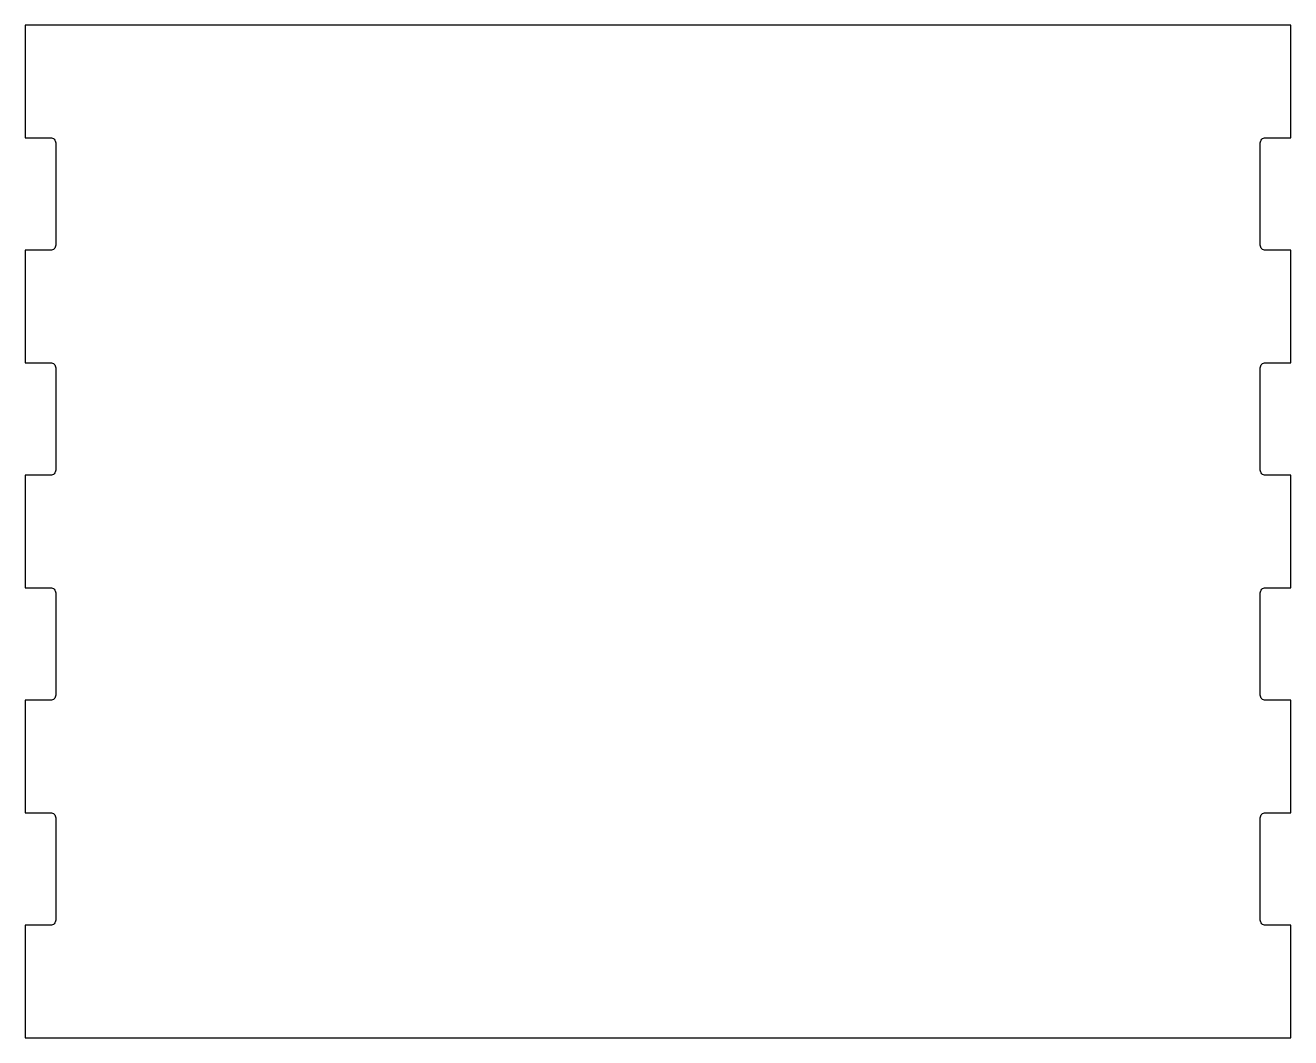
# Model space of a CAD drawing. Header units: millimetres. Extents: x -62 to 62, y -50 to 50.
import ezdxf

# ---------------------------------------------------------------- set-up
doc = ezdxf.new("R2010")
doc.units = ezdxf.units.MM
doc.layers.get('0').update_dxf_attribs({"linetype": 'CONTINUOUS'})

msp = doc.modelspace()

# ---------------------------------------------------------------- linework, layer by layer
msp.add_lwpolyline([(62.5, 27.78), (60, 27.78, -0.414214), (59.5, 28.28), (59.5, 38.39, -0.414214), (60, 38.89), (62.5, 38.89), (62.5, 50), (-62.5, 50), (-62.5, 38.89), (-60, 38.89, -0.414214), (-59.5, 38.39), (-59.5, 28.28, -0.414214), (-60, 27.78), (-62.5, 27.78), (-62.5, 16.67), (-60, 16.67, -0.414214), (-59.5, 16.17), (-59.5, 6.06, -0.414214), (-60, 5.56), (-62.5, 5.56), (-62.5, -5.56), (-60, -5.56, -0.414214), (-59.5, -6.06), (-59.5, -16.17, -0.414214), (-60, -16.67), (-62.5, -16.67), (-62.5, -27.78), (-60, -27.78, -0.414214), (-59.5, -28.28), (-59.5, -38.39, -0.414214), (-60, -38.89), (-62.5, -38.89), (-62.5, -50), (62.5, -50), (62.5, -38.89), (60, -38.89, -0.414214), (59.5, -38.39), (59.5, -28.28, -0.414214), (60, -27.78), (62.5, -27.78), (62.5, -16.67), (60, -16.67, -0.414214), (59.5, -16.17), (59.5, -6.06, -0.414214), (60, -5.56), (62.5, -5.56), (62.5, 5.56), (60, 5.56, -0.414214), (59.5, 6.06), (59.5, 16.17, -0.414214), (60, 16.67), (62.5, 16.67)], format="xyb", close=True)

doc.saveas('drawing.dxf')
